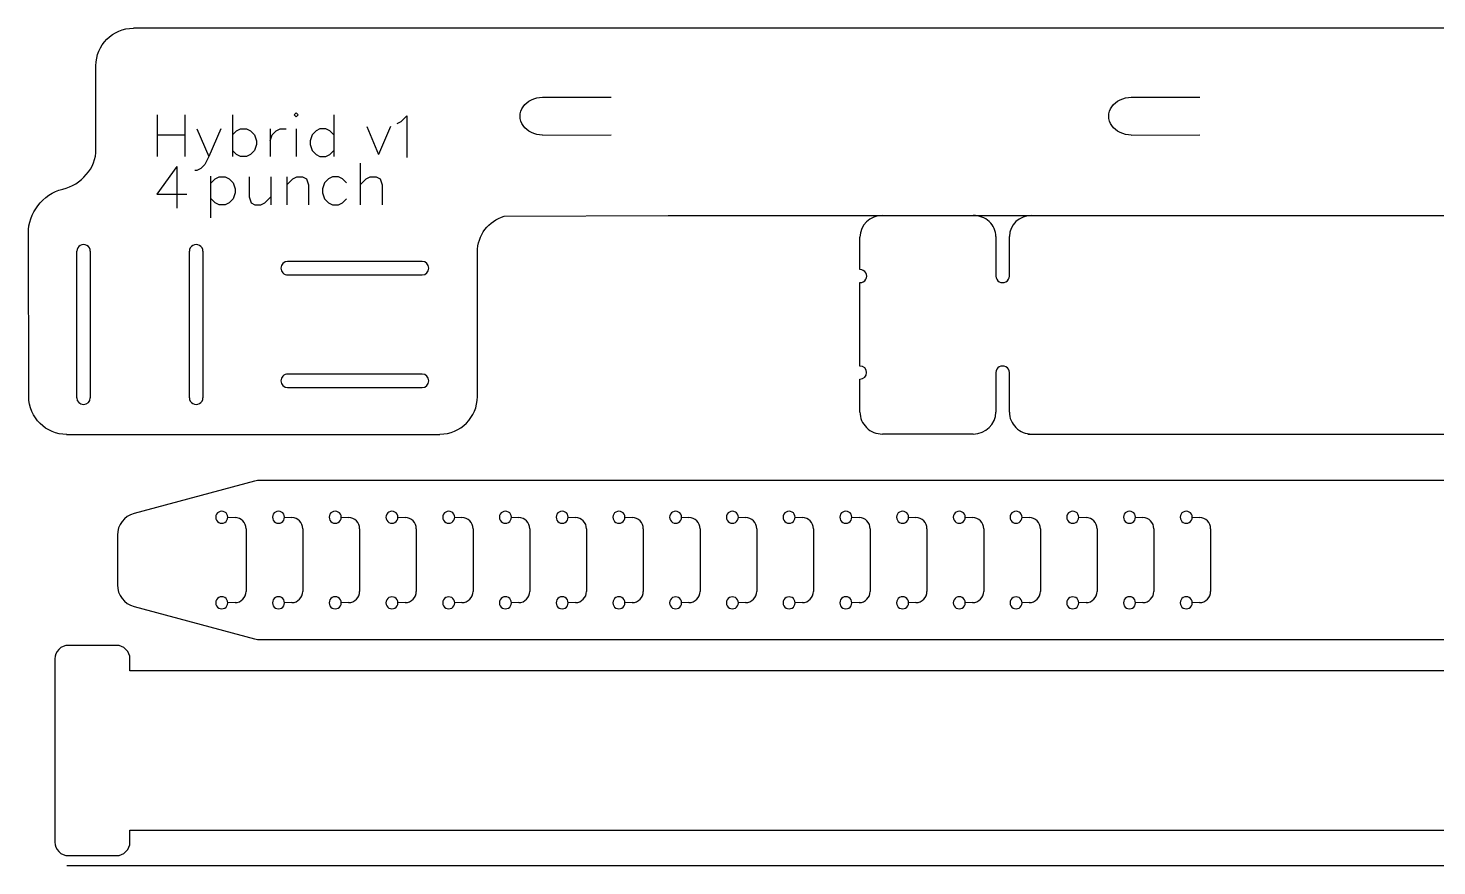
# Model space of a CAD drawing. Extents: x 6 to 576, y 64 to 1092.
# Drawn here: x 5.9 to 193.6, y 973.9 to 1085.5 of the extents above; entities that cross this region are included whole.
import ezdxf

# ---------------------------------------------------------------- set-up
doc = ezdxf.new("R2010")
doc.units = 0
doc.layers.add('Layer_1', color=7, linetype='CONTINUOUS')

msp = doc.modelspace()

# ---------------------------------------------------------------- linework, layer by layer
at = {"layer": 'Layer_1', "color": 7}
for p, q in [((28.454847, 1085.501654), (19.948149, 1085.501654)), ((216.402941, 1085.501654), (28.454847, 1085.501654)), ((14.951361, 1069.362652), (14.954007, 1080.55212)), ((69.270769, 1060.446062), (91.150117, 1060.557319)), ((91.150117, 1060.557319), (341.336339, 1060.557319)), ((5.991087, 1036.433351), (5.947087, 1058.190065)), ((116.710296, 1053.36343), (116.710296, 1057.681563)), ((134.813961, 1057.748132), (134.813961, 1052.487633)), ((136.614239, 1052.487633), (136.614239, 1057.748132)), ((65.757076, 1036.425255), (65.757076, 1055.658797)), ((116.711248, 1040.505474), (116.711248, 1051.61091)), ((134.813961, 1039.628751), (134.813961, 1034.368279)), ((136.614239, 1034.368279), (136.614239, 1039.628751)), ((116.711248, 1034.368279), (116.711248, 1038.752001)), ((11.020605, 1031.36875), (60.756371, 1031.36875)), ((131.813533, 1031.445797), (119.711703, 1031.445797)), ((139.076716, 1031.424366), (389.918363, 1031.424366)), ((36.084589, 1025.159879), (20.029382, 1020.857913)), ((379.447504, 1025.262114), (36.861036, 1025.262114)), ((17.80585, 1017.960143), (17.80585, 1011.364107)), ((20.029382, 1008.466311), (36.084589, 1004.164345)), ((36.861036, 1004.06211), (379.447504, 1004.06211)), ((17.678501, 1003.29368), (11.278494, 1003.29368)), ((9.478507, 1001.493667), (9.478507, 977.093686)), ((19.478514, 999.893679), (19.478514, 1001.493667)), ((362.064961, 999.893679), (19.478514, 999.893679)), ((19.478514, 977.093686), (19.478514, 978.693675)), ((19.478514, 978.693675), (362.064961, 978.693675)), ((261.894712, 973.932392), (11.053043, 973.932392)), ((11.278494, 975.293673), (17.678501, 975.293673))]:
    msp.add_line(p, q, dxfattribs=at)
at = {"layer": 'Layer_1', "color": 1}
for p, q in [((74.450305, 1076.297514), (83.575626, 1076.321062)), ((152.862804, 1076.297514), (161.988124, 1076.321062)), ((74.449908, 1071.267811), (83.57462, 1071.314563)), ((152.862407, 1071.267811), (161.987119, 1071.314563)), ((12.400433, 1036.279338), (12.400433, 1055.779341)), ((14.200447, 1055.779341), (14.200447, 1036.279338)), ((27.40043, 1036.279338), (27.40043, 1055.779341)), ((29.200443, 1055.779341), (29.200443, 1036.279338)), ((39.587323, 1053.529351), (39.587323, 1053.529351)), ((58.387345, 1054.429331), (40.48733, 1054.429331)), ((40.48733, 1052.629344), (58.387345, 1052.629344)), ((59.287325, 1053.529351), (59.287325, 1053.529351)), ((39.587323, 1038.529328), (39.587323, 1038.529328)), ((58.387345, 1039.429334), (40.48733, 1039.429334)), ((40.48733, 1037.629348), (58.387345, 1037.629348)), ((59.287325, 1038.529328), (59.287325, 1038.529328)), ((32.505729, 1020.349436), (33.478126, 1020.334091)), ((32.505835, 1020.36211), (32.505835, 1020.36211)), ((34.954369, 1018.834221), (34.954369, 1010.490003)), ((40.062706, 1020.349436), (41.035102, 1020.334091)), ((40.062811, 1020.36211), (40.062811, 1020.36211)), ((42.511345, 1018.834221), (42.511345, 1010.490003)), ((47.619708, 1020.349436), (48.592079, 1020.334091)), ((47.619788, 1020.36211), (47.619788, 1020.36211)), ((50.068321, 1018.834221), (50.068321, 1010.490003)), ((55.176685, 1020.349436), (56.149081, 1020.334091)), ((55.17679, 1020.36211), (55.17679, 1020.36211)), ((57.625298, 1018.834221), (57.625298, 1010.490003)), ((62.733661, 1020.349436), (63.706058, 1020.334091)), ((62.733767, 1020.36211), (62.733767, 1020.36211)), ((65.1823, 1018.834221), (65.1823, 1010.490003)), ((70.290637, 1020.349436), (71.263034, 1020.334091)), ((70.290743, 1020.36211), (70.290743, 1020.36211)), ((72.739276, 1018.834221), (72.739276, 1010.490003)), ((77.847613, 1020.349436), (78.82001, 1020.334091)), ((77.847719, 1020.36211), (77.847719, 1020.36211)), ((80.296253, 1018.834221), (80.296253, 1010.490003)), ((85.404616, 1020.349436), (86.376986, 1020.334091)), ((85.404695, 1020.36211), (85.404695, 1020.36211)), ((87.853229, 1018.834221), (87.853229, 1010.490003)), ((92.961592, 1020.349436), (93.933989, 1020.334091)), ((92.961698, 1020.36211), (92.961698, 1020.36211)), ((95.410205, 1018.834221), (95.410205, 1010.490003)), ((100.518569, 1020.349436), (101.490965, 1020.334091)), ((100.518674, 1020.36211), (100.518674, 1020.36211)), ((102.967181, 1018.834221), (102.967181, 1010.490003)), ((108.075545, 1020.349436), (109.047941, 1020.334091)), ((108.075651, 1020.36211), (108.075651, 1020.36211)), ((110.524184, 1018.834221), (110.524184, 1010.490003)), ((115.632521, 1020.349436), (116.604918, 1020.334091)), ((115.632627, 1020.36211), (115.632627, 1020.36211)), ((118.08116, 1018.834221), (118.08116, 1010.490003)), ((123.189497, 1020.349436), (124.161894, 1020.334091)), ((123.189603, 1020.36211), (123.189603, 1020.36211)), ((125.638137, 1018.834221), (125.638137, 1010.490003)), ((130.7465, 1020.349436), (131.71887, 1020.334091)), ((130.746579, 1020.36211), (130.746579, 1020.36211)), ((133.195113, 1018.834221), (133.195113, 1010.490003)), ((138.303476, 1020.349436), (139.275873, 1020.334091)), ((138.303582, 1020.36211), (138.303582, 1020.36211)), ((140.752089, 1018.834221), (140.752089, 1010.490003)), ((145.860453, 1020.349436), (146.832849, 1020.334091)), ((145.860558, 1020.36211), (145.860558, 1020.36211)), ((148.309092, 1018.834221), (148.309092, 1010.490003)), ((153.417429, 1020.349436), (154.389825, 1020.334091)), ((153.417535, 1020.36211), (153.417535, 1020.36211)), ((155.866068, 1018.834221), (155.866068, 1010.490003)), ((160.974405, 1020.349436), (161.946802, 1020.334091)), ((160.974511, 1020.36211), (160.974511, 1020.36211)), ((163.423044, 1018.834221), (163.423044, 1010.490003)), ((33.478126, 1008.990186), (32.505729, 1008.97484)), ((32.505835, 1008.962114), (32.505835, 1008.962114)), ((41.035102, 1008.990186), (40.062706, 1008.97484)), ((40.062811, 1008.962114), (40.062811, 1008.962114)), ((48.592079, 1008.990186), (47.619708, 1008.97484)), ((47.619788, 1008.962114), (47.619788, 1008.962114)), ((56.149081, 1008.990186), (55.176685, 1008.97484)), ((55.17679, 1008.962114), (55.17679, 1008.962114)), ((63.706058, 1008.990186), (62.733661, 1008.97484)), ((62.733767, 1008.962114), (62.733767, 1008.962114)), ((71.263034, 1008.990186), (70.290637, 1008.97484)), ((70.290743, 1008.962114), (70.290743, 1008.962114)), ((78.82001, 1008.990186), (77.847613, 1008.97484)), ((77.847719, 1008.962114), (77.847719, 1008.962114)), ((86.376986, 1008.990186), (85.404616, 1008.97484)), ((85.404695, 1008.962114), (85.404695, 1008.962114)), ((93.933989, 1008.990186), (92.961592, 1008.97484)), ((92.961698, 1008.962114), (92.961698, 1008.962114)), ((101.490965, 1008.990186), (100.518569, 1008.97484)), ((100.518674, 1008.962114), (100.518674, 1008.962114)), ((109.047941, 1008.990186), (108.075545, 1008.97484)), ((108.075651, 1008.962114), (108.075651, 1008.962114)), ((116.604918, 1008.990186), (115.632521, 1008.97484)), ((115.632627, 1008.962114), (115.632627, 1008.962114)), ((124.161894, 1008.990186), (123.189497, 1008.97484)), ((123.189603, 1008.962114), (123.189603, 1008.962114)), ((131.71887, 1008.990186), (130.7465, 1008.97484)), ((130.746579, 1008.962114), (130.746579, 1008.962114)), ((139.275873, 1008.990186), (138.303476, 1008.97484)), ((138.303582, 1008.962114), (138.303582, 1008.962114)), ((146.832849, 1008.990186), (145.860453, 1008.97484)), ((145.860558, 1008.962114), (145.860558, 1008.962114)), ((154.389825, 1008.990186), (153.417429, 1008.97484)), ((153.417535, 1008.962114), (153.417535, 1008.962114)), ((161.946802, 1008.990186), (160.974405, 1008.97484)), ((160.974511, 1008.962114), (160.974511, 1008.962114))]:
    msp.add_line(p, q, dxfattribs=at)
at = {"layer": 'Layer_1', "color": 5}
for p, q in [((23.097008, 1073.955898), (23.097008, 1068.399648)), ((26.801175, 1073.955898), (26.801175, 1068.399648)), ((33.151175, 1073.955898), (33.151175, 1068.399648)), ((41.617842, 1074.220482), (41.353258, 1073.955898)), ((41.353258, 1073.955898), (41.617842, 1073.691315)), ((41.882425, 1073.955898), (41.617842, 1074.220482)), ((41.617842, 1073.691315), (41.882425, 1073.955898)), ((46.644925, 1073.955898), (46.644925, 1068.399648)), ((55.587577, 1073.050918), (56.381327, 1073.844668)), ((56.381327, 1073.844668), (56.381327, 1068.288418)), ((28.388675, 1072.103815), (29.976175, 1068.399648)), ((31.563675, 1072.103815), (29.976175, 1068.399648)), ((33.151175, 1071.310065), (33.680342, 1071.839232)), ((33.680342, 1071.839232), (34.209508, 1072.103815)), ((34.209508, 1072.103815), (35.003258, 1072.103815)), ((35.003258, 1072.103815), (35.532425, 1071.839232)), ((35.532425, 1071.839232), (36.061592, 1071.310065)), ((38.178258, 1072.103815), (38.178258, 1068.399648)), ((38.442842, 1071.310065), (38.972008, 1071.839232)), ((38.972008, 1071.839232), (39.501175, 1072.103815)), ((39.501175, 1072.103815), (40.294925, 1072.103815)), ((41.617842, 1072.103815), (41.617842, 1068.399648)), ((44.263675, 1071.839232), (43.734508, 1071.310065)), ((44.792842, 1072.103815), (44.263675, 1071.839232)), ((45.586592, 1072.103815), (44.792842, 1072.103815)), ((46.115758, 1071.839232), (45.586592, 1072.103815)), ((46.644925, 1071.310065), (46.115758, 1071.839232)), ((51.021133, 1072.399249), (52.608633, 1068.695082)), ((54.196133, 1072.399249), (52.608633, 1068.695082)), ((55.058411, 1072.786334), (55.587577, 1073.050918)), ((23.097008, 1071.310065), (26.801175, 1071.310065)), ((36.061592, 1071.310065), (36.326175, 1070.516315)), ((36.326175, 1069.987148), (36.061592, 1069.193398)), ((36.326175, 1070.516315), (36.326175, 1069.987148)), ((38.178258, 1070.516315), (38.442842, 1071.310065)), ((43.734508, 1071.310065), (43.469925, 1070.516315)), ((43.469925, 1070.516315), (43.469925, 1069.987148)), ((43.469925, 1069.987148), (43.734508, 1069.193398)), ((29.976175, 1068.399648), (29.447008, 1067.341315)), ((33.680342, 1068.664232), (33.151175, 1069.193398)), ((34.209508, 1068.399648), (33.680342, 1068.664232)), ((35.003258, 1068.399648), (34.209508, 1068.399648)), ((35.532425, 1068.664232), (35.003258, 1068.399648)), ((36.061592, 1069.193398), (35.532425, 1068.664232)), ((43.734508, 1069.193398), (44.263675, 1068.664232)), ((44.263675, 1068.664232), (44.792842, 1068.399648)), ((44.792842, 1068.399648), (45.586592, 1068.399648)), ((45.586592, 1068.399648), (46.115758, 1068.664232)), ((46.115758, 1068.664232), (46.644925, 1069.193398)), ((25.728078, 1067.086812), (23.082245, 1063.382646)), ((25.728078, 1067.086812), (25.728078, 1061.530562)), ((28.388675, 1066.547565), (28.124092, 1066.547565)), ((28.917842, 1066.812148), (28.388675, 1066.547565)), ((29.447008, 1067.341315), (28.917842, 1066.812148)), ((30.202182, 1065.79091), (30.202182, 1060.23466)), ((50.15719, 1067.531762), (50.15719, 1061.975512)), ((30.31344, 1064.885929), (30.842606, 1065.415095)), ((30.842606, 1065.415095), (31.371773, 1065.679679)), ((31.371773, 1065.679679), (32.165523, 1065.679679)), ((32.165523, 1065.679679), (32.69469, 1065.415095)), ((32.69469, 1065.415095), (33.223856, 1064.885929)), ((33.223856, 1064.885929), (33.488439, 1064.092179)), ((33.488439, 1064.092179), (33.488439, 1063.563012)), ((35.340523, 1065.679679), (35.340523, 1063.033845)), ((38.25094, 1065.679679), (38.25094, 1061.975512)), ((40.367606, 1065.679679), (40.367606, 1061.975512)), ((40.367606, 1064.621345), (41.161356, 1065.415095)), ((41.161356, 1065.415095), (41.690523, 1065.679679)), ((41.690523, 1065.679679), (42.484273, 1065.679679)), ((42.484273, 1065.679679), (43.01344, 1065.415095)), ((43.01344, 1065.415095), (43.278023, 1064.621345)), ((43.278023, 1064.621345), (43.278023, 1061.975512)), ((45.394689, 1064.885929), (45.130106, 1064.092179)), ((45.130106, 1064.092179), (45.130106, 1063.563012)), ((45.923856, 1065.415095), (45.394689, 1064.885929)), ((46.453023, 1065.679679), (45.923856, 1065.415095)), ((47.246773, 1065.679679), (46.453023, 1065.679679)), ((47.775939, 1065.415095), (47.246773, 1065.679679)), ((48.305106, 1064.885929), (47.775939, 1065.415095)), ((50.15719, 1064.621345), (50.95094, 1065.415095)), ((50.95094, 1065.415095), (51.480106, 1065.679679)), ((51.480106, 1065.679679), (52.273856, 1065.679679)), ((52.273856, 1065.679679), (52.803023, 1065.415095)), ((52.803023, 1065.415095), (53.067606, 1064.621345)), ((53.067606, 1064.621345), (53.067606, 1061.975512)), ((23.082245, 1063.382646), (27.050995, 1063.382646)), ((30.842606, 1062.240095), (30.31344, 1062.769262)), ((31.371773, 1061.975512), (30.842606, 1062.240095)), ((32.69469, 1062.240095), (32.165523, 1061.975512)), ((33.223856, 1062.769262), (32.69469, 1062.240095)), ((33.488439, 1063.563012), (33.223856, 1062.769262)), ((35.340523, 1063.033845), (35.605106, 1062.240095)), ((35.605106, 1062.240095), (36.134273, 1061.975512)), ((36.928023, 1061.975512), (37.457189, 1062.240095)), ((37.457189, 1062.240095), (38.25094, 1063.033845)), ((45.130106, 1063.563012), (45.394689, 1062.769262)), ((45.394689, 1062.769262), (45.923856, 1062.240095)), ((45.923856, 1062.240095), (46.453023, 1061.975512)), ((47.246773, 1061.975512), (47.775939, 1062.240095)), ((47.775939, 1062.240095), (48.305106, 1062.769262)), ((32.165523, 1061.975512), (31.371773, 1061.975512)), ((36.134273, 1061.975512), (36.928023, 1061.975512)), ((46.453023, 1061.975512), (47.246773, 1061.975512))]:
    msp.add_line(p, q, dxfattribs=at)
at = {"layer": 'Layer_1', "color": 7}
for points in [[(14.947683, 1080.501373), (14.947683, 1083.271375), (17.177353, 1085.501098), (19.947382, 1085.501098)], [(10.520516, 1064.077918), (12.973203, 1064.636533), (14.982687, 1066.856334), (14.951361, 1069.362652)], [(5.947087, 1058.190065), (5.923539, 1060.806742), (7.847695, 1063.398415), (10.520516, 1064.077918)], [(65.752102, 1055.658797), (65.752102, 1057.935298), (67.259486, 1059.843896), (69.333793, 1060.452835)], [(119.712655, 1060.560282), (118.054508, 1060.56029), (116.710307, 1059.271444), (116.710296, 1057.681563)], [(133.934077, 1059.736934), (133.371035, 1060.265034), (132.607385, 1060.561716), (131.811125, 1060.561711)], [(139.617074, 1060.561711), (137.958958, 1060.561707), (136.614792, 1059.300947), (136.614794, 1057.745724)], [(134.813432, 1057.745724), (134.813433, 1058.492573), (134.497119, 1059.208833), (133.934077, 1059.736934)], [(117.490789, 1052.926031), (117.329995, 1053.197296), (117.032836, 1053.364403), (116.711248, 1053.364403)], [(117.490789, 1052.049288), (117.651583, 1052.320553), (117.651583, 1052.654766), (117.490789, 1052.926031)], [(116.711248, 1051.610916), (117.032836, 1051.610916), (117.329995, 1051.778023), (117.490789, 1052.049288)], [(134.813961, 1052.487633), (134.813961, 1052.174402), (134.985526, 1051.884964), (135.26403, 1051.728349)], [(135.26403, 1051.728349), (135.542534, 1051.571733), (135.885665, 1051.571733), (136.164169, 1051.728349)], [(136.164169, 1051.728349), (136.442673, 1051.884964), (136.614239, 1052.174402), (136.614239, 1052.487633)], [(117.607665, 1039.628738), (117.607665, 1040.111536), (117.206924, 1040.503479), (116.711248, 1040.505474)], [(116.711248, 1038.752001), (117.206924, 1038.753996), (117.607665, 1039.14594), (117.607665, 1039.628738)], [(135.26403, 1040.388035), (134.985526, 1040.23142), (134.813961, 1039.941982), (134.813961, 1039.628751)], [(136.164169, 1040.388035), (135.885665, 1040.544651), (135.542534, 1040.544651), (135.26403, 1040.388035)], [(136.614239, 1039.628751), (136.614239, 1039.941982), (136.442673, 1040.23142), (136.164169, 1040.388035)], [(11.053043, 1031.390473), (8.283041, 1031.390473), (6.052841, 1033.620698), (5.991087, 1036.433351)], [(60.756689, 1031.425001), (63.526718, 1031.425001), (65.757076, 1033.655253), (65.757076, 1036.425255)], [(116.711248, 1034.368279), (116.711247, 1033.593188), (117.027365, 1032.849843), (117.590059, 1032.301771)], [(131.813533, 1031.445797), (133.47063, 1031.44581), (134.813964, 1032.754246), (134.813961, 1034.368279)], [(136.614239, 1034.368279), (136.614237, 1033.593188), (136.930355, 1032.849843), (137.493049, 1032.301771)], [(117.590059, 1032.301771), (118.152754, 1031.753699), (118.915932, 1031.445796), (119.711703, 1031.445797)], [(137.493049, 1032.301771), (138.055744, 1031.753699), (138.818922, 1031.445796), (139.614693, 1031.445797)], [(36.861036, 1025.262114), (36.598865, 1025.262109), (36.337826, 1025.227738), (36.084589, 1025.159879)], [(20.029382, 1020.857913), (18.717838, 1020.50648), (17.805852, 1019.317954), (17.80585, 1017.960143)], [(17.80585, 1011.364081), (17.805852, 1010.00627), (18.717838, 1008.817743), (20.029382, 1008.466311)], [(36.084589, 1004.164345), (36.337826, 1004.096486), (36.598865, 1004.062115), (36.861036, 1004.06211)], [(10.005706, 1002.766463), (9.668143, 1002.428895), (9.478504, 1001.971057), (9.478507, 1001.493667)], [(11.278494, 1003.29368), (10.801105, 1003.293677), (10.343269, 1003.104031), (10.005706, 1002.766463)], [(18.951306, 1002.766473), (18.613737, 1003.104041), (18.155895, 1003.293684), (17.678501, 1003.29368)], [(19.478514, 1001.493667), (19.478517, 1001.971061), (19.288875, 1002.428904), (18.951306, 1002.766473)], [(9.478507, 977.093686), (9.478504, 976.616297), (9.668143, 976.158458), (10.005706, 975.82089)], [(10.005706, 975.82089), (10.343269, 975.483322), (10.801105, 975.293676), (11.278494, 975.293673)], [(17.678501, 975.293673), (18.155895, 975.293669), (18.613737, 975.483312), (18.951306, 975.820881)], [(18.951306, 975.820881), (19.288875, 976.15845), (19.478517, 976.616292), (19.478514, 977.093686)]]:
    msp.add_open_spline(points, degree=3, dxfattribs=at)
at = {"layer": 'Layer_1', "color": 1}
for points in [[(71.847863, 1075.04024), (72.384306, 1075.81838), (73.375726, 1076.297514), (74.448638, 1076.297514)], [(150.260362, 1075.04024), (150.796805, 1075.818353), (151.788225, 1076.297514), (152.861137, 1076.297514)], [(71.847863, 1072.525296), (71.311394, 1073.303409), (71.311394, 1074.262101), (71.847863, 1075.04024)], [(150.260362, 1072.525296), (149.723893, 1073.303409), (149.723893, 1074.262101), (150.260362, 1075.04024)], [(74.448585, 1071.267811), (73.375673, 1071.267811), (72.384306, 1071.747157), (71.847863, 1072.525296)], [(152.861111, 1071.267811), (151.788172, 1071.267811), (150.796805, 1071.747157), (150.260362, 1072.525296)], [(12.850437, 1056.558769), (12.571974, 1056.397999), (12.400433, 1056.100882), (12.400433, 1055.779341)], [(13.750443, 1056.558769), (13.47198, 1056.71954), (13.1289, 1056.71954), (12.850437, 1056.558769)], [(14.200447, 1055.779341), (14.200447, 1056.100882), (14.028906, 1056.397999), (13.750443, 1056.558769)], [(27.850433, 1056.558769), (27.57197, 1056.397999), (27.40043, 1056.100882), (27.40043, 1055.779341)], [(28.75044, 1056.558769), (28.471977, 1056.71954), (28.128896, 1056.71954), (27.850433, 1056.558769)], [(29.200443, 1055.779341), (29.200443, 1056.100882), (29.028903, 1056.397999), (28.75044, 1056.558769)], [(39.587323, 1053.529351), (39.587322, 1053.290654), (39.682143, 1053.061732), (39.850927, 1052.892948)], [(40.48733, 1054.429331), (39.990279, 1054.429335), (39.587334, 1054.026402), (39.587323, 1053.529351)], [(39.850927, 1052.892948), (40.019712, 1052.724164), (40.248633, 1052.629342), (40.48733, 1052.629344)], [(59.287325, 1053.529351), (59.287314, 1054.026391), (58.884386, 1054.42932), (58.387345, 1054.429331)], [(58.387345, 1052.629344), (58.884396, 1052.629355), (59.287329, 1053.0323), (59.287325, 1053.529351)], [(39.850927, 1039.16573), (39.682143, 1038.996946), (39.587322, 1038.768025), (39.587323, 1038.529328)], [(39.587323, 1038.529328), (39.587334, 1038.032277), (39.990279, 1037.629344), (40.48733, 1037.629348)], [(40.48733, 1039.429334), (40.248633, 1039.429336), (40.019712, 1039.334515), (39.850927, 1039.16573)], [(59.287325, 1038.529328), (59.287329, 1039.026379), (58.884396, 1039.429323), (58.387345, 1039.429334)], [(58.387345, 1037.629348), (58.884386, 1037.629358), (59.287314, 1038.032287), (59.287325, 1038.529328)], [(12.400433, 1036.279338), (12.400433, 1035.782278), (12.80338, 1035.379331), (13.30044, 1035.379331)], [(13.30044, 1035.379331), (13.7975, 1035.379331), (14.200447, 1035.782278), (14.200447, 1036.279338)], [(27.40043, 1036.279338), (27.40043, 1035.957796), (27.57197, 1035.66068), (27.850433, 1035.499909)], [(28.75044, 1035.499909), (29.028903, 1035.66068), (29.200443, 1035.957796), (29.200443, 1036.279338)], [(27.850433, 1035.499909), (28.128896, 1035.339138), (28.471977, 1035.339138), (28.75044, 1035.499909)], [(31.30496, 1021.057473), (31.056992, 1020.913888), (30.904754, 1020.648647), (30.905847, 1020.36211)], [(32.106722, 1021.057473), (31.858754, 1021.201058), (31.552928, 1021.201058), (31.30496, 1021.057473)], [(32.505835, 1020.36211), (32.506928, 1020.648647), (32.35469, 1020.913888), (32.106722, 1021.057473)], [(38.861937, 1021.057473), (38.613969, 1020.913888), (38.46173, 1020.648647), (38.462823, 1020.36211)], [(39.663698, 1021.057473), (39.41573, 1021.201058), (39.109905, 1021.201058), (38.861937, 1021.057473)], [(40.062811, 1020.36211), (40.063905, 1020.648647), (39.911666, 1020.913888), (39.663698, 1021.057473)], [(46.418854, 1021.057641), (46.170857, 1020.914011), (46.018634, 1020.648695), (46.019799, 1020.36211)], [(47.220733, 1021.057641), (46.972735, 1021.201272), (46.666852, 1021.201272), (46.418854, 1021.057641)], [(47.619788, 1020.36211), (47.620953, 1020.648695), (47.46873, 1020.914011), (47.220733, 1021.057641)], [(53.976779, 1021.054937), (53.729256, 1020.912029), (53.576776, 1020.647925), (53.576776, 1020.36211)], [(54.776787, 1021.054937), (54.529264, 1021.197844), (54.224302, 1021.197844), (53.976779, 1021.054937)], [(55.17679, 1020.36211), (55.17679, 1020.647925), (55.02431, 1020.912029), (54.776787, 1021.054937)], [(61.533756, 1021.054937), (61.286232, 1020.912029), (61.133752, 1020.647925), (61.133752, 1020.36211)], [(62.333763, 1021.054937), (62.08624, 1021.197844), (61.781279, 1021.197844), (61.533756, 1021.054937)], [(62.733767, 1020.36211), (62.733767, 1020.647925), (62.581286, 1020.912029), (62.333763, 1021.054937)], [(69.089868, 1021.057473), (68.8419, 1020.913888), (68.689662, 1020.648647), (68.690755, 1020.36211)], [(69.891629, 1021.057473), (69.643661, 1021.201058), (69.337836, 1021.201058), (69.089868, 1021.057473)], [(70.290743, 1020.36211), (70.291836, 1020.648647), (70.139597, 1020.913888), (69.891629, 1021.057473)], [(76.646844, 1021.057473), (76.398876, 1020.913888), (76.246638, 1020.648647), (76.247731, 1020.36211)], [(77.448606, 1021.057473), (77.200638, 1021.201058), (76.894812, 1021.201058), (76.646844, 1021.057473)], [(77.847719, 1020.36211), (77.848812, 1020.648647), (77.696574, 1020.913888), (77.448606, 1021.057473)], [(84.203762, 1021.057641), (83.955764, 1020.914011), (83.803542, 1020.648695), (83.804707, 1020.36211)], [(85.00564, 1021.057641), (84.757643, 1021.201272), (84.45176, 1021.201272), (84.203762, 1021.057641)], [(85.404695, 1020.36211), (85.405861, 1020.648695), (85.253638, 1020.914011), (85.00564, 1021.057641)], [(91.761687, 1021.054937), (91.514164, 1020.912029), (91.361683, 1020.647925), (91.361683, 1020.36211)], [(92.561694, 1021.054937), (92.314171, 1021.197844), (92.00921, 1021.197844), (91.761687, 1021.054937)], [(92.961698, 1020.36211), (92.961698, 1020.647925), (92.809218, 1020.912029), (92.561694, 1021.054937)], [(99.318663, 1021.054937), (99.07114, 1020.912029), (98.91866, 1020.647925), (98.91866, 1020.36211)], [(100.118671, 1021.054937), (99.871148, 1021.197844), (99.566186, 1021.197844), (99.318663, 1021.054937)], [(100.518674, 1020.36211), (100.518674, 1020.647925), (100.366194, 1020.912029), (100.118671, 1021.054937)], [(106.87564, 1021.054937), (106.628116, 1020.912029), (106.475636, 1020.647925), (106.475636, 1020.36211)], [(107.675647, 1021.054937), (107.428124, 1021.197844), (107.123163, 1021.197844), (106.87564, 1021.054937)], [(108.075651, 1020.36211), (108.075651, 1020.647925), (107.92317, 1020.912029), (107.675647, 1021.054937)], [(114.431752, 1021.057473), (114.183784, 1020.913888), (114.031545, 1020.648647), (114.032639, 1020.36211)], [(115.233513, 1021.057473), (114.985545, 1021.201058), (114.67972, 1021.201058), (114.431752, 1021.057473)], [(115.632627, 1020.36211), (115.63372, 1020.648647), (115.481481, 1020.913888), (115.233513, 1021.057473)], [(121.98867, 1021.057641), (121.740672, 1020.914011), (121.588449, 1020.648695), (121.589615, 1020.36211)], [(122.790548, 1021.057641), (122.54255, 1021.201272), (122.236668, 1021.201272), (121.98867, 1021.057641)], [(123.189603, 1020.36211), (123.190769, 1020.648695), (123.038546, 1020.914011), (122.790548, 1021.057641)], [(129.545646, 1021.057641), (129.297648, 1020.914011), (129.145426, 1020.648695), (129.146591, 1020.36211)], [(130.347524, 1021.057641), (130.099527, 1021.201272), (129.793644, 1021.201272), (129.545646, 1021.057641)], [(130.746579, 1020.36211), (130.747745, 1020.648695), (130.595522, 1020.914011), (130.347524, 1021.057641)], [(137.103571, 1021.054937), (136.856048, 1020.912029), (136.703567, 1020.647925), (136.703567, 1020.36211)], [(137.903578, 1021.054937), (137.656055, 1021.197844), (137.351094, 1021.197844), (137.103571, 1021.054937)], [(138.303582, 1020.36211), (138.303582, 1020.647925), (138.151102, 1020.912029), (137.903578, 1021.054937)], [(144.660547, 1021.054937), (144.413024, 1020.912029), (144.260543, 1020.647925), (144.260544, 1020.36211)], [(145.460555, 1021.054937), (145.213032, 1021.197844), (144.90807, 1021.197844), (144.660547, 1021.054937)], [(145.860558, 1020.36211), (145.860558, 1020.647925), (145.708078, 1020.912029), (145.460555, 1021.054937)], [(152.21666, 1021.057473), (151.968692, 1020.913888), (151.816453, 1020.648647), (151.817546, 1020.36211)], [(153.018421, 1021.057473), (152.770453, 1021.201058), (152.464628, 1021.201058), (152.21666, 1021.057473)], [(153.417535, 1020.36211), (153.418628, 1020.648647), (153.266389, 1020.913888), (153.018421, 1021.057473)], [(159.773578, 1021.057641), (159.52558, 1020.914011), (159.373357, 1020.648695), (159.374523, 1020.36211)], [(160.575456, 1021.057641), (160.327458, 1021.201272), (160.021575, 1021.201272), (159.773578, 1021.057641)], [(160.974511, 1020.36211), (160.975676, 1020.648695), (160.823454, 1020.914011), (160.575456, 1021.057641)], [(30.905847, 1020.36211), (30.904754, 1020.075573), (31.056992, 1019.810332), (31.30496, 1019.666747)], [(31.30496, 1019.666747), (31.552928, 1019.523162), (31.858754, 1019.523162), (32.106722, 1019.666747)], [(32.106722, 1019.666747), (32.35469, 1019.810332), (32.506928, 1020.075573), (32.505835, 1020.36211)], [(34.954369, 1018.834221), (34.954372, 1019.653387), (34.297189, 1020.321064), (33.478126, 1020.334038)], [(38.462823, 1020.36211), (38.46173, 1020.075573), (38.613969, 1019.810332), (38.861937, 1019.666747)], [(38.861937, 1019.666747), (39.109905, 1019.523162), (39.41573, 1019.523162), (39.663698, 1019.666747)], [(39.663698, 1019.666747), (39.911666, 1019.810332), (40.063905, 1020.075573), (40.062811, 1020.36211)], [(42.511345, 1018.834221), (42.511348, 1019.653387), (41.854166, 1020.321064), (41.035102, 1020.334038)], [(46.019799, 1020.36211), (46.018634, 1020.075525), (46.170857, 1019.810209), (46.418854, 1019.666579)], [(46.418854, 1019.666579), (46.666852, 1019.522949), (46.972735, 1019.522949), (47.220733, 1019.666579)], [(47.220733, 1019.666579), (47.46873, 1019.810209), (47.620953, 1020.075525), (47.619788, 1020.36211)], [(50.068321, 1018.834221), (50.068324, 1019.653387), (49.411142, 1020.321064), (48.592079, 1020.334038)], [(53.576776, 1020.36211), (53.576776, 1020.076295), (53.729256, 1019.812191), (53.976779, 1019.669283)], [(53.976779, 1019.669283), (54.224302, 1019.526376), (54.529264, 1019.526376), (54.776787, 1019.669283)], [(54.776787, 1019.669283), (55.02431, 1019.812191), (55.17679, 1020.076295), (55.17679, 1020.36211)], [(57.625298, 1018.834221), (57.625301, 1019.653377), (56.968134, 1020.321049), (56.149081, 1020.334038)], [(61.133752, 1020.36211), (61.133752, 1020.076295), (61.286232, 1019.812191), (61.533756, 1019.669283)], [(61.533756, 1019.669283), (61.781279, 1019.526376), (62.08624, 1019.526376), (62.333763, 1019.669283)], [(62.333763, 1019.669283), (62.581286, 1019.812191), (62.733767, 1020.076295), (62.733767, 1020.36211)], [(65.1823, 1018.834221), (65.182303, 1019.653387), (64.525121, 1020.321064), (63.706058, 1020.334038)], [(68.690755, 1020.36211), (68.689662, 1020.075573), (68.8419, 1019.810332), (69.089868, 1019.666747)], [(69.089868, 1019.666747), (69.337836, 1019.523162), (69.643661, 1019.523162), (69.891629, 1019.666747)], [(69.891629, 1019.666747), (70.139597, 1019.810332), (70.291836, 1020.075573), (70.290743, 1020.36211)], [(72.739276, 1018.834221), (72.739279, 1019.653387), (72.082097, 1020.321064), (71.263034, 1020.334038)], [(76.247731, 1020.36211), (76.246638, 1020.075573), (76.398876, 1019.810332), (76.646844, 1019.666747)], [(76.646844, 1019.666747), (76.894812, 1019.523162), (77.200638, 1019.523162), (77.448606, 1019.666747)], [(77.448606, 1019.666747), (77.696574, 1019.810332), (77.848812, 1020.075573), (77.847719, 1020.36211)], [(80.296253, 1018.834221), (80.296256, 1019.653387), (79.639073, 1020.321064), (78.82001, 1020.334038)], [(83.804707, 1020.36211), (83.803542, 1020.075525), (83.955764, 1019.810209), (84.203762, 1019.666579)], [(84.203762, 1019.666579), (84.45176, 1019.522949), (84.757643, 1019.522949), (85.00564, 1019.666579)], [(85.00564, 1019.666579), (85.253638, 1019.810209), (85.405861, 1020.075525), (85.404695, 1020.36211)], [(87.853229, 1018.834221), (87.853232, 1019.653387), (87.19605, 1020.321064), (86.376986, 1020.334038)], [(91.361683, 1020.36211), (91.361683, 1020.076295), (91.514164, 1019.812191), (91.761687, 1019.669283)], [(91.761687, 1019.669283), (92.00921, 1019.526376), (92.314171, 1019.526376), (92.561694, 1019.669283)], [(92.561694, 1019.669283), (92.809218, 1019.812191), (92.961698, 1020.076295), (92.961698, 1020.36211)], [(95.410205, 1018.834221), (95.410208, 1019.653377), (94.753042, 1020.321049), (93.933989, 1020.334038)], [(98.91866, 1020.36211), (98.91866, 1020.076295), (99.07114, 1019.812191), (99.318663, 1019.669283)], [(99.318663, 1019.669283), (99.566186, 1019.526376), (99.871148, 1019.526376), (100.118671, 1019.669283)], [(100.118671, 1019.669283), (100.366194, 1019.812191), (100.518674, 1020.076295), (100.518674, 1020.36211)], [(102.967181, 1018.834221), (102.967185, 1019.653377), (102.310018, 1020.321049), (101.490965, 1020.334038)], [(106.475636, 1020.36211), (106.475636, 1020.076295), (106.628116, 1019.812191), (106.87564, 1019.669283)], [(106.87564, 1019.669283), (107.123163, 1019.526376), (107.428124, 1019.526376), (107.675647, 1019.669283)], [(107.675647, 1019.669283), (107.92317, 1019.812191), (108.075651, 1020.076295), (108.075651, 1020.36211)], [(110.524184, 1018.834221), (110.524187, 1019.653387), (109.867005, 1020.321064), (109.047941, 1020.334038)], [(114.032639, 1020.36211), (114.031545, 1020.075573), (114.183784, 1019.810332), (114.431752, 1019.666747)], [(114.431752, 1019.666747), (114.67972, 1019.523162), (114.985545, 1019.523162), (115.233513, 1019.666747)], [(115.233513, 1019.666747), (115.481481, 1019.810332), (115.63372, 1020.075573), (115.632627, 1020.36211)], [(118.08116, 1018.834221), (118.081163, 1019.653387), (117.423981, 1020.321064), (116.604918, 1020.334038)], [(121.589615, 1020.36211), (121.588449, 1020.075525), (121.740672, 1019.810209), (121.98867, 1019.666579)], [(121.98867, 1019.666579), (122.236668, 1019.522949), (122.54255, 1019.522949), (122.790548, 1019.666579)], [(122.790548, 1019.666579), (123.038546, 1019.810209), (123.190769, 1020.075525), (123.189603, 1020.36211)], [(125.638137, 1018.834221), (125.63814, 1019.653387), (124.980957, 1020.321064), (124.161894, 1020.334038)], [(129.146591, 1020.36211), (129.145426, 1020.075525), (129.297648, 1019.810209), (129.545646, 1019.666579)], [(129.545646, 1019.666579), (129.793644, 1019.522949), (130.099527, 1019.522949), (130.347524, 1019.666579)], [(130.347524, 1019.666579), (130.595522, 1019.810209), (130.747745, 1020.075525), (130.746579, 1020.36211)], [(133.195113, 1018.834221), (133.195116, 1019.653387), (132.537934, 1020.321064), (131.71887, 1020.334038)], [(136.703567, 1020.36211), (136.703567, 1020.076295), (136.856048, 1019.812191), (137.103571, 1019.669283)], [(137.103571, 1019.669283), (137.351094, 1019.526376), (137.656055, 1019.526376), (137.903578, 1019.669283)], [(137.903578, 1019.669283), (138.151102, 1019.812191), (138.303582, 1020.076295), (138.303582, 1020.36211)], [(140.752089, 1018.834221), (140.752092, 1019.653377), (140.094926, 1020.321049), (139.275873, 1020.334038)], [(144.260544, 1020.36211), (144.260543, 1020.076295), (144.413024, 1019.812191), (144.660547, 1019.669283)], [(144.660547, 1019.669283), (144.90807, 1019.526376), (145.213032, 1019.526376), (145.460555, 1019.669283)], [(145.460555, 1019.669283), (145.708078, 1019.812191), (145.860558, 1020.076295), (145.860558, 1020.36211)], [(148.309092, 1018.834221), (148.309095, 1019.653387), (147.651913, 1020.321064), (146.832849, 1020.334038)], [(151.817546, 1020.36211), (151.816453, 1020.075573), (151.968692, 1019.810332), (152.21666, 1019.666747)], [(152.21666, 1019.666747), (152.464628, 1019.523162), (152.770453, 1019.523162), (153.018421, 1019.666747)], [(153.018421, 1019.666747), (153.266389, 1019.810332), (153.418628, 1020.075573), (153.417535, 1020.36211)], [(155.866068, 1018.834221), (155.866071, 1019.653387), (155.208889, 1020.321064), (154.389825, 1020.334038)], [(159.374523, 1020.36211), (159.373357, 1020.075525), (159.52558, 1019.810209), (159.773578, 1019.666579)], [(159.773578, 1019.666579), (160.021575, 1019.522949), (160.327458, 1019.522949), (160.575456, 1019.666579)], [(160.575456, 1019.666579), (160.823454, 1019.810209), (160.975676, 1020.075525), (160.974511, 1020.36211)], [(163.423044, 1018.834221), (163.423047, 1019.653387), (162.765865, 1020.321064), (161.946802, 1020.334038)], [(31.30496, 1009.657477), (31.056992, 1009.513892), (30.904754, 1009.248651), (30.905847, 1008.962114)], [(32.106722, 1009.657477), (31.858754, 1009.801062), (31.552928, 1009.801062), (31.30496, 1009.657477)], [(32.505835, 1008.962114), (32.506928, 1009.248651), (32.35469, 1009.513892), (32.106722, 1009.657477)], [(33.478126, 1008.990186), (34.297189, 1009.00316), (34.954372, 1009.670837), (34.954369, 1010.490003)], [(38.861937, 1009.657477), (38.613969, 1009.513892), (38.46173, 1009.248651), (38.462823, 1008.962114)], [(39.663698, 1009.657477), (39.41573, 1009.801062), (39.109905, 1009.801062), (38.861937, 1009.657477)], [(40.062811, 1008.962114), (40.063905, 1009.248651), (39.911666, 1009.513892), (39.663698, 1009.657477)], [(41.035102, 1008.990186), (41.854166, 1009.00316), (42.511348, 1009.670837), (42.511345, 1010.490003)], [(46.418854, 1009.657645), (46.170857, 1009.514015), (46.018634, 1009.248699), (46.019799, 1008.962114)], [(47.220733, 1009.657645), (46.972735, 1009.801275), (46.666852, 1009.801275), (46.418854, 1009.657645)], [(47.619788, 1008.962114), (47.620953, 1009.248699), (47.46873, 1009.514015), (47.220733, 1009.657645)], [(48.592079, 1008.990186), (49.411142, 1009.00316), (50.068324, 1009.670837), (50.068321, 1010.490003)], [(53.976779, 1009.65494), (53.729256, 1009.512033), (53.576776, 1009.247929), (53.576776, 1008.962114)], [(54.776787, 1009.65494), (54.529264, 1009.797848), (54.224302, 1009.797848), (53.976779, 1009.65494)], [(55.17679, 1008.962114), (55.17679, 1009.247929), (55.02431, 1009.512033), (54.776787, 1009.65494)], [(56.149081, 1008.990186), (56.968134, 1009.003174), (57.625301, 1009.670847), (57.625298, 1010.490003)], [(61.533756, 1009.65494), (61.286232, 1009.512033), (61.133752, 1009.247929), (61.133752, 1008.962114)], [(62.333763, 1009.65494), (62.08624, 1009.797848), (61.781279, 1009.797848), (61.533756, 1009.65494)], [(62.733767, 1008.962114), (62.733767, 1009.247929), (62.581286, 1009.512033), (62.333763, 1009.65494)], [(63.706058, 1008.990186), (64.525121, 1009.00316), (65.182303, 1009.670837), (65.1823, 1010.490003)], [(69.089868, 1009.657477), (68.8419, 1009.513892), (68.689662, 1009.248651), (68.690755, 1008.962114)], [(69.891629, 1009.657477), (69.643661, 1009.801062), (69.337836, 1009.801062), (69.089868, 1009.657477)], [(70.290743, 1008.962114), (70.291836, 1009.248651), (70.139597, 1009.513892), (69.891629, 1009.657477)], [(71.263034, 1008.990186), (72.082097, 1009.00316), (72.739279, 1009.670837), (72.739276, 1010.490003)], [(76.646844, 1009.657477), (76.398876, 1009.513892), (76.246638, 1009.248651), (76.247731, 1008.962114)], [(77.448606, 1009.657477), (77.200638, 1009.801062), (76.894812, 1009.801062), (76.646844, 1009.657477)], [(77.847719, 1008.962114), (77.848812, 1009.248651), (77.696574, 1009.513892), (77.448606, 1009.657477)], [(78.82001, 1008.990186), (79.639073, 1009.00316), (80.296256, 1009.670837), (80.296253, 1010.490003)], [(84.203762, 1009.657645), (83.955764, 1009.514015), (83.803542, 1009.248699), (83.804707, 1008.962114)], [(85.00564, 1009.657645), (84.757643, 1009.801275), (84.45176, 1009.801275), (84.203762, 1009.657645)], [(85.404695, 1008.962114), (85.405861, 1009.248699), (85.253638, 1009.514015), (85.00564, 1009.657645)], [(86.376986, 1008.990186), (87.19605, 1009.00316), (87.853232, 1009.670837), (87.853229, 1010.490003)], [(91.761687, 1009.65494), (91.514164, 1009.512033), (91.361683, 1009.247929), (91.361683, 1008.962114)], [(92.561694, 1009.65494), (92.314171, 1009.797848), (92.00921, 1009.797848), (91.761687, 1009.65494)], [(92.961698, 1008.962114), (92.961698, 1009.247929), (92.809218, 1009.512033), (92.561694, 1009.65494)], [(93.933989, 1008.990186), (94.753042, 1009.003174), (95.410208, 1009.670847), (95.410205, 1010.490003)], [(99.318663, 1009.65494), (99.07114, 1009.512033), (98.91866, 1009.247929), (98.91866, 1008.962114)], [(100.118671, 1009.65494), (99.871148, 1009.797848), (99.566186, 1009.797848), (99.318663, 1009.65494)], [(100.518674, 1008.962114), (100.518674, 1009.247929), (100.366194, 1009.512033), (100.118671, 1009.65494)], [(101.490965, 1008.990186), (102.310018, 1009.003174), (102.967185, 1009.670847), (102.967181, 1010.490003)], [(106.87564, 1009.65494), (106.628116, 1009.512033), (106.475636, 1009.247929), (106.475636, 1008.962114)], [(107.675647, 1009.65494), (107.428124, 1009.797848), (107.123163, 1009.797848), (106.87564, 1009.65494)], [(108.075651, 1008.962114), (108.075651, 1009.247929), (107.92317, 1009.512033), (107.675647, 1009.65494)], [(109.047941, 1008.990186), (109.867005, 1009.00316), (110.524187, 1009.670837), (110.524184, 1010.490003)], [(114.431752, 1009.657477), (114.183784, 1009.513892), (114.031545, 1009.248651), (114.032639, 1008.962114)], [(115.233513, 1009.657477), (114.985545, 1009.801062), (114.67972, 1009.801062), (114.431752, 1009.657477)], [(115.632627, 1008.962114), (115.63372, 1009.248651), (115.481481, 1009.513892), (115.233513, 1009.657477)], [(116.604918, 1008.990186), (117.423981, 1009.00316), (118.081163, 1009.670837), (118.08116, 1010.490003)], [(121.98867, 1009.657645), (121.740672, 1009.514015), (121.588449, 1009.248699), (121.589615, 1008.962114)], [(122.790548, 1009.657645), (122.54255, 1009.801275), (122.236668, 1009.801275), (121.98867, 1009.657645)], [(123.189603, 1008.962114), (123.190769, 1009.248699), (123.038546, 1009.514015), (122.790548, 1009.657645)], [(124.161894, 1008.990186), (124.980957, 1009.00316), (125.63814, 1009.670837), (125.638137, 1010.490003)], [(129.545646, 1009.657645), (129.297648, 1009.514015), (129.145426, 1009.248699), (129.146591, 1008.962114)], [(130.347524, 1009.657645), (130.099527, 1009.801275), (129.793644, 1009.801275), (129.545646, 1009.657645)], [(130.746579, 1008.962114), (130.747745, 1009.248699), (130.595522, 1009.514015), (130.347524, 1009.657645)], [(131.71887, 1008.990186), (132.537934, 1009.00316), (133.195116, 1009.670837), (133.195113, 1010.490003)], [(137.103571, 1009.654941), (136.856048, 1009.512033), (136.703567, 1009.247929), (136.703567, 1008.962114)], [(137.903578, 1009.654941), (137.656055, 1009.797848), (137.351094, 1009.797848), (137.103571, 1009.654941)], [(138.303582, 1008.962114), (138.303582, 1009.247929), (138.151102, 1009.512033), (137.903578, 1009.654941)], [(139.275873, 1008.990186), (140.094926, 1009.003174), (140.752092, 1009.670847), (140.752089, 1010.490003)], [(144.660547, 1009.654941), (144.413024, 1009.512033), (144.260543, 1009.247929), (144.260544, 1008.962114)], [(145.460555, 1009.654941), (145.213032, 1009.797848), (144.90807, 1009.797848), (144.660547, 1009.654941)], [(145.860558, 1008.962114), (145.860558, 1009.247929), (145.708078, 1009.512033), (145.460555, 1009.654941)], [(146.832849, 1008.990186), (147.651913, 1009.00316), (148.309095, 1009.670837), (148.309092, 1010.490003)], [(152.21666, 1009.657477), (151.968692, 1009.513892), (151.816453, 1009.248651), (151.817546, 1008.962114)], [(153.018421, 1009.657477), (152.770453, 1009.801062), (152.464628, 1009.801062), (152.21666, 1009.657477)], [(153.417535, 1008.962114), (153.418628, 1009.248651), (153.266389, 1009.513892), (153.018421, 1009.657477)], [(154.389825, 1008.990186), (155.208889, 1009.00316), (155.866071, 1009.670837), (155.866068, 1010.490003)], [(159.773578, 1009.657645), (159.52558, 1009.514015), (159.373357, 1009.248699), (159.374523, 1008.962114)], [(160.575456, 1009.657645), (160.327458, 1009.801275), (160.021575, 1009.801275), (159.773578, 1009.657645)], [(160.974511, 1008.962114), (160.975676, 1009.248699), (160.823454, 1009.514015), (160.575456, 1009.657645)], [(161.946802, 1008.990186), (162.765865, 1009.00316), (163.423047, 1009.670837), (163.423044, 1010.490003)], [(30.905847, 1008.962114), (30.904754, 1008.675576), (31.056992, 1008.410336), (31.30496, 1008.266751)], [(31.30496, 1008.266751), (31.552928, 1008.123166), (31.858754, 1008.123166), (32.106722, 1008.266751)], [(32.106722, 1008.266751), (32.35469, 1008.410336), (32.506928, 1008.675576), (32.505835, 1008.962114)], [(38.462823, 1008.962114), (38.46173, 1008.675576), (38.613969, 1008.410336), (38.861937, 1008.266751)], [(38.861937, 1008.266751), (39.109905, 1008.123166), (39.41573, 1008.123166), (39.663698, 1008.266751)], [(39.663698, 1008.266751), (39.911666, 1008.410336), (40.063905, 1008.675576), (40.062811, 1008.962114)], [(46.019799, 1008.962114), (46.018634, 1008.675528), (46.170857, 1008.410213), (46.418854, 1008.266582)], [(46.418854, 1008.266582), (46.666852, 1008.122952), (46.972735, 1008.122952), (47.220733, 1008.266582)], [(47.220733, 1008.266582), (47.46873, 1008.410213), (47.620953, 1008.675528), (47.619788, 1008.962114)], [(53.576776, 1008.962114), (53.576776, 1008.676299), (53.729256, 1008.412195), (53.976779, 1008.269287)], [(53.976779, 1008.269287), (54.224302, 1008.126379), (54.529264, 1008.126379), (54.776787, 1008.269287)], [(54.776787, 1008.269287), (55.02431, 1008.412195), (55.17679, 1008.676299), (55.17679, 1008.962114)], [(61.133752, 1008.962114), (61.133752, 1008.676299), (61.286232, 1008.412195), (61.533756, 1008.269287)], [(61.533756, 1008.269287), (61.781279, 1008.126379), (62.08624, 1008.126379), (62.333763, 1008.269287)], [(62.333763, 1008.269287), (62.581286, 1008.412195), (62.733767, 1008.676299), (62.733767, 1008.962114)], [(68.690755, 1008.962114), (68.689662, 1008.675576), (68.8419, 1008.410336), (69.089868, 1008.266751)], [(69.089868, 1008.266751), (69.337836, 1008.123166), (69.643661, 1008.123166), (69.891629, 1008.266751)], [(69.891629, 1008.266751), (70.139597, 1008.410336), (70.291836, 1008.675576), (70.290743, 1008.962114)], [(76.247731, 1008.962114), (76.246638, 1008.675576), (76.398876, 1008.410336), (76.646844, 1008.266751)], [(76.646844, 1008.266751), (76.894812, 1008.123166), (77.200638, 1008.123166), (77.448606, 1008.266751)], [(77.448606, 1008.266751), (77.696574, 1008.410336), (77.848812, 1008.675576), (77.847719, 1008.962114)], [(83.804707, 1008.962114), (83.803542, 1008.675528), (83.955764, 1008.410213), (84.203762, 1008.266582)], [(84.203762, 1008.266582), (84.45176, 1008.122952), (84.757643, 1008.122952), (85.00564, 1008.266582)], [(85.00564, 1008.266582), (85.253638, 1008.410213), (85.405861, 1008.675528), (85.404695, 1008.962114)], [(91.361683, 1008.962114), (91.361683, 1008.676299), (91.514164, 1008.412195), (91.761687, 1008.269287)], [(91.761687, 1008.269287), (92.00921, 1008.126379), (92.314171, 1008.126379), (92.561694, 1008.269287)], [(92.561694, 1008.269287), (92.809218, 1008.412195), (92.961698, 1008.676299), (92.961698, 1008.962114)], [(98.91866, 1008.962114), (98.91866, 1008.676299), (99.07114, 1008.412195), (99.318663, 1008.269287)], [(99.318663, 1008.269287), (99.566186, 1008.126379), (99.871148, 1008.126379), (100.118671, 1008.269287)], [(100.118671, 1008.269287), (100.366194, 1008.412195), (100.518674, 1008.676299), (100.518674, 1008.962114)], [(106.475636, 1008.962114), (106.475636, 1008.676299), (106.628116, 1008.412195), (106.87564, 1008.269287)], [(106.87564, 1008.269287), (107.123163, 1008.126379), (107.428124, 1008.126379), (107.675647, 1008.269287)], [(107.675647, 1008.269287), (107.92317, 1008.412195), (108.075651, 1008.676299), (108.075651, 1008.962114)], [(114.032639, 1008.962114), (114.031545, 1008.675576), (114.183784, 1008.410336), (114.431752, 1008.266751)], [(114.431752, 1008.266751), (114.67972, 1008.123166), (114.985545, 1008.123166), (115.233513, 1008.266751)], [(115.233513, 1008.266751), (115.481481, 1008.410336), (115.63372, 1008.675576), (115.632627, 1008.962114)], [(121.589615, 1008.962114), (121.588449, 1008.675528), (121.740672, 1008.410213), (121.98867, 1008.266582)], [(121.98867, 1008.266582), (122.236668, 1008.122952), (122.54255, 1008.122952), (122.790548, 1008.266582)], [(122.790548, 1008.266582), (123.038546, 1008.410213), (123.190769, 1008.675528), (123.189603, 1008.962114)], [(129.146591, 1008.962114), (129.145426, 1008.675528), (129.297648, 1008.410213), (129.545646, 1008.266582)], [(129.545646, 1008.266582), (129.793644, 1008.122952), (130.099527, 1008.122952), (130.347524, 1008.266582)], [(130.347524, 1008.266582), (130.595522, 1008.410213), (130.747745, 1008.675528), (130.746579, 1008.962114)], [(136.703567, 1008.962114), (136.703567, 1008.676299), (136.856048, 1008.412195), (137.103571, 1008.269287)], [(137.103571, 1008.269287), (137.351094, 1008.126379), (137.656055, 1008.126379), (137.903578, 1008.269287)], [(137.903578, 1008.269287), (138.151102, 1008.412195), (138.303582, 1008.676299), (138.303582, 1008.962114)], [(144.260544, 1008.962114), (144.260543, 1008.676299), (144.413024, 1008.412195), (144.660547, 1008.269287)], [(144.660547, 1008.269287), (144.90807, 1008.126379), (145.213032, 1008.126379), (145.460555, 1008.269287)], [(145.460555, 1008.269287), (145.708078, 1008.412195), (145.860558, 1008.676299), (145.860558, 1008.962114)], [(151.817546, 1008.962114), (151.816453, 1008.675576), (151.968692, 1008.410336), (152.21666, 1008.266751)], [(152.21666, 1008.266751), (152.464628, 1008.123166), (152.770453, 1008.123166), (153.018421, 1008.266751)], [(153.018421, 1008.266751), (153.266389, 1008.410336), (153.418628, 1008.675576), (153.417535, 1008.962114)], [(159.374523, 1008.962114), (159.373357, 1008.675528), (159.52558, 1008.410213), (159.773578, 1008.266582)], [(159.773578, 1008.266582), (160.021575, 1008.122952), (160.327458, 1008.122952), (160.575456, 1008.266582)], [(160.575456, 1008.266582), (160.823454, 1008.410213), (160.975676, 1008.675528), (160.974511, 1008.962114)]]:
    msp.add_open_spline(points, degree=3, dxfattribs=at)

doc.saveas('drawing.dxf')
